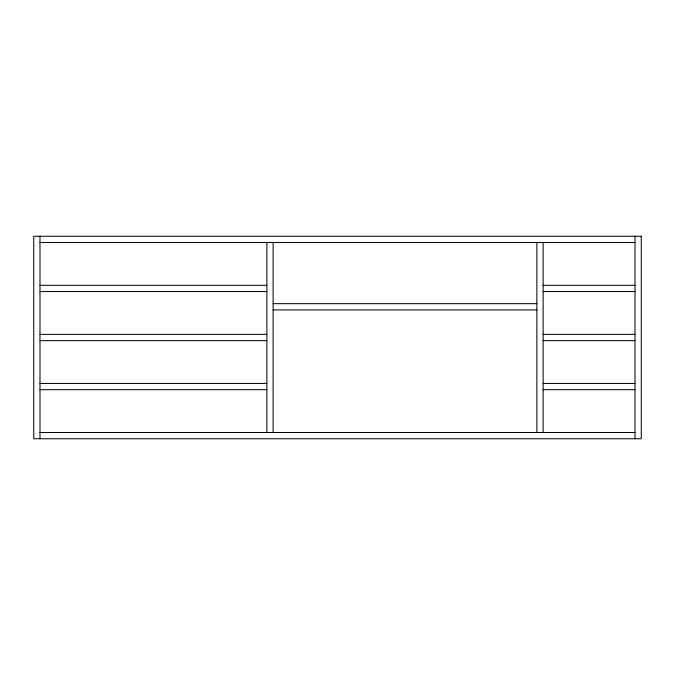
<?xml version="1.0" encoding="UTF-8"?>
<svg xmlns="http://www.w3.org/2000/svg" width="675" height="675" viewBox="0 0 675 675"><rect width="100%" height="100%" fill="white"/><g stroke="black" fill="none" stroke-linecap="round" stroke-linejoin="round"><path stroke-width="1.01" d="M39.994 242.494L635.006 242.494M39.994 285.314L266.878 285.314M543.122 285.314L635.006 285.314M39.994 291.558L266.878 291.558M543.122 291.558L635.006 291.558M273.122 303.666L536.878 303.666M273.122 309.909L536.878 309.909M39.994 334.378L266.878 334.378M543.122 334.378L635.006 334.378M39.994 340.622L266.878 340.622M543.122 340.622L635.006 340.622M39.994 383.442L266.878 383.442M543.122 383.442L635.006 383.442M39.994 389.686L266.878 389.686M543.122 389.686L635.006 389.686M39.994 432.506L635.006 432.506M635.006 236.25L635.006 438.75M543.122 242.494L543.122 432.506M536.878 242.494L536.878 432.506M273.122 242.494L273.122 432.506M266.878 242.494L266.878 432.506M39.994 236.25L39.994 438.75M641.25 236.25L33.75 236.25L33.75 438.75L641.25 438.75L641.25 236.25"/></g></svg>
